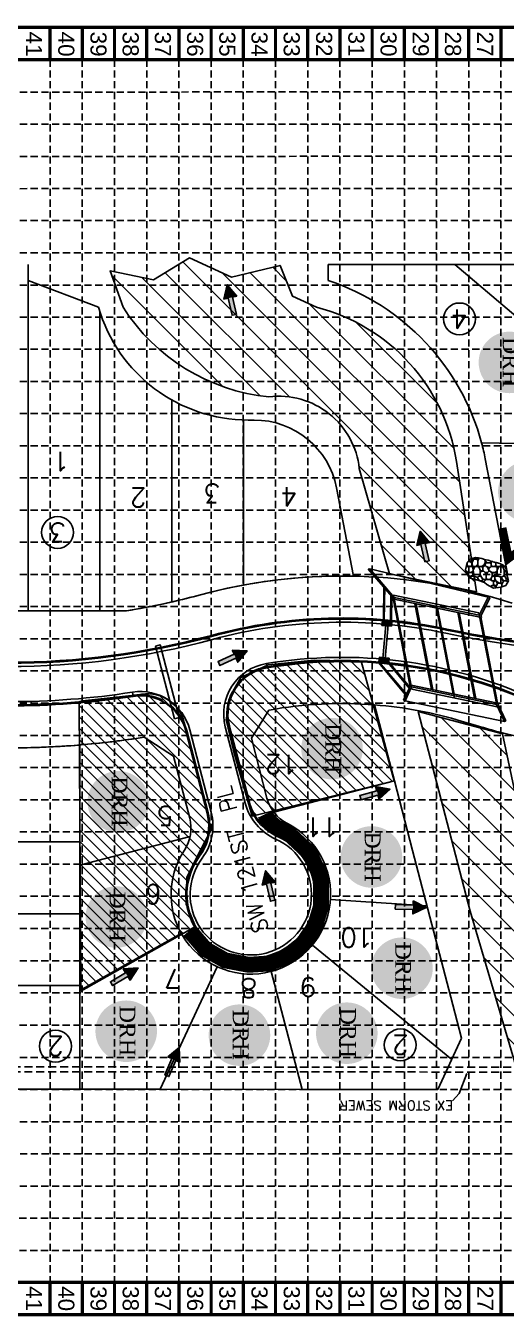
# Model space of a CAD drawing. Header units: inches. Extents: x 4007 to 5300, y 4116 to 4925.
# Drawn here: x 4457 to 4757, y 4116 to 4925 of the extents above; entities that cross this region are included whole.
import ezdxf
from ezdxf.enums import TextEntityAlignment as Align

# ---------------------------------------------------------------- set-up
doc = ezdxf.new("R2010")
doc.units = ezdxf.units.IN
doc.header["$LTSCALE"] = 40
doc.header["$MEASUREMENT"] = 0
doc.linetypes.add('HIDDEN', pattern=[0.375, 0.25, -0.125])
doc.linetypes.add('HIDDEN2', pattern=[0.1875, 0.125, -0.0625])
for name, color, linetype in [('$-BNDY', 6, 'Continuous'), ('$-LOTS', 4, 'Continuous'), ('ARROWS', 252, 'Continuous'), ('BASE', 7, 'Continuous'), ('DEGPSW-SD', 210, 'Continuous'), ('DEGPSW-W', 170, 'Continuous'), ('DGPSW-D', 2, 'Continuous'), ('DGPSW-PAVING', 2, 'Continuous'), ('DGPSW-XCONC', 45, 'Continuous'), ('EROSION BLANKETS', 84, 'Continuous'), ('F-BLK_NO', 7, 'Continuous'), ('F-LOT_NO', 7, 'Continuous'), ('F-STNAME', 6, 'Continuous'), ('GRID', 254, 'HIDDEN'), ('SILT FENCE', 200, 'Continuous'), ('SODDED LOT', 2, 'Continuous'), ('WATER', 5, 'Continuous')]:
    doc.layers.add(name, color=color, linetype=linetype)
doc.styles.add('DRHorton', font='dutcheb.ttf')
doc.styles.add('ROMANS', font='romans.shx')
doc.styles.get("Standard").update_dxf_attribs({"font": 'ARIAL.TTF'})
doc.dimstyles.get("Standard").update_dxf_attribs({"dimscale": 40, "dimtxt": 0.08, "dimasz": 0.1, "dimexe": 0.03, "dimexo": 0.035, "dimgap": 0.025, "dimtad": 1, "dimzin": 1, "dimdsep": 46, "dimtxsty": 'Standard', "dimcen": 0, "dimadec": 0, "dimazin": 0, "dimtfac": 1, "dimtdec": 4, "dimtofl": 0, "dimtmove": 2, "dimatfit": 3, "dimfxl": 0, "dimtolj": 1, "dimtzin": 1, "dimarcsym": 0})
pattern_1 = [(315, (268.692, 9257.91), (8.838835, 8.838835), [])]
pattern_2 = [(315, (268.6915, 9257.9104), (3.535534, 3.535534), [])]

# ---------------------------------------------------------------- blocks, each defined once
blk = doc.blocks.new('DRHorton')
h = blk.add_hatch(color=1)
h.paths.add_polyline_path([(78.7, 25.78, 1), (40.43, 25.78, 1)])
h.paths.add_polyline_path([(42.33, 17.91), (76.5, 17.91), (76.5, 34.87), (42.33, 34.87)], flags=24)
at = {"layer": 'BASE', "color": 176, "style": 'DRHorton'}
blk.add_text('DRH', height=9.814, dxfattribs=at).set_placement((59.39, 21.64), align=Align.CENTER)
blk = doc.blocks.new('arrow')
blk.add_lwpolyline([(-67, -25.4), (-59.3, -25.4), (-59.6, -56.1), (-51.9, -56.2), (-51.6, -25.5), (-44, -25.5), (-55.3, -2.4), (-67, -25.4)], close=True)
at = {"color": 254}
for points in [[(-44, -25.5), (-67, -25.4), (-55.3, -2.4), (-67, -25.4)], [(-59.6, -56.1), (-51.9, -56.2), (-59.3, -25.4), (-51.6, -25.5)]]:
    blk.add_solid(points, dxfattribs=at)

msp = doc.modelspace()

# ---------------------------------------------------------------- hatches: boundary and pattern name
at = {"layer": 'DEGPSW-SD'}
h = msp.add_hatch(dxfattribs=at)
h.set_pattern_fill('RIPRAP', color=1, scale=15, angle=-90, style=0, pattern_type=2)
h.set_pattern_definition([(270, (266.778, 9265.606), (15, -15), [4.5, -5.25, 0.75, -4.5]), (270, (269.778, 9259.606), (15, -15), [0.75, -3.75, 3, -7.5]), (270, (270.528, 9257.356), (15, -15), [0.75, -14.25]), (270, (271.278, 9264.106), (15, -15), [3, -12]), (270, (272.778, 9265.606), (15, -15), [1.5, -13.5]), (270, (274.278, 9255.106), (15, -15), [1.5, -0.75, 0.75, -12]), (270, (275.028, 9261.106), (15, -15), [2.25, -12.75]), (270, (276.528, 9264.856), (15, -15), [1.5, -13.5]), (270, (278.028, 9258.856), (15, -15), [0.75, -4.5, 2.25, -7.5]), (270, (278.778, 9261.856), (15, -15), [1.5, -13.5]), (270, (279.528, 9256.606), (15, -15), [1.5, -13.5]), (270, (280.278, 9259.606), (15, -15), [1.5, -13.5]), (270, (281.028, 9253.606), (15, -15), [1.5, -13.5]), (360, (266.778, 9266.356), (15, 15), [3, -0.75, 1.5, -6, 3, -0.75]), (360, (276.528, 9265.606), (15, 15), [0.75, -14.25]), (360, (272.028, 9263.356), (15, 15), [1.5, -3, 0.75, -9.75]), (360, (274.278, 9262.606), (15, 15), [1.5, -3, 2.25, -8.25]), (360, (270.528, 9260.356), (15, 15), [0.75, -7.5, 1.5, -0.75, 1.5, -3]), (360, (269.028, 9259.606), (15, 15), [0.75, -14.25]), (360, (273.528, 9258.106), (15, 15), [0.75, -0.75, 2.25, -11.25]), (360, (271.278, 9257.356), (15, 15), [1.5, -6, 0.75, -0.75, 0.75, -5.25]), (360, (267.528, 9255.856), (15, 15), [2.25, -12.75]), (360, (278.778, 9254.356), (15, 15), [0.75, -0.75, 0.75, -12.75]), (360, (275.028, 9253.606), (15, 15), [2.25, -12.75]), (360, (273.903, 9251.731), (15, 15), [0.75, -14.25]), (315, (266.778, 9261.106), (15, -4e-15), [1.06065, -20.152553]), (315, (281.028, 9262.606), (15, -4e-15), [1.06065, -3.18195, 3.18195, -13.788653]), (315, (278.778, 9261.106), (15, -4e-15), [2.1213, -5.303301, 1.06065, -12.727952]), (315, (278.028, 9258.106), (15, -4e-15), [2.1213, -7.424625, 1.06065, -10.606628]), (315, (271.278, 9264.106), (15, -4e-15), [1.06065, -20.152553]), (315, (271.278, 9260.356), (15, -4e-15), [3.18198, -18.031223]), (315, (272.778, 9257.356), (15, -4e-15), [1.06065, -6.36396, 1.06065, -12.727943]), (315, (274.278, 9255.106), (15, -4e-15), [2.1213, -19.091903]), (315, (274.278, 9252.106), (15, -4e-15), [2.1213, -19.091903]), (315, (269.778, 9252.106), (15, -4e-15), [1.06065, -20.152553]), (315, (277.278, 9253.606), (15, -4e-15), [1.06065, -20.152553]), (315, (279.528, 9255.106), (15, -4e-15), [1.06065, -20.152553]), (315, (281.028, 9252.106), (15, -4e-15), [1.06065, -20.152553]), (315, (281.028, 9266.356), (15, -4e-15), [1.06065, -20.152553]), (315, (275.028, 9258.856), (15, -4e-15), [1.06065, -20.152553]), (315, (281.028, 9257.356), (15, -4e-15), [1.06065, -7.424625, 1.06065, -11.667278]), (315, (272.778, 9264.106), (15, -4e-15), [2.1213, -19.091903]), (315, (276.528, 9264.106), (15, -4e-15), [3.18195, -18.031253]), (45, (272.778, 9265.606), (4e-15, 15), [1.59105, -19.622153]), (45, (272.028, 9257.356), (4e-15, 15), [1.06065, -20.152553]), (45, (274.278, 9252.856), (4e-15, 15), [1.06065, -20.152553]), (45, (277.278, 9258.106), (4e-15, 15), [1.06065, -20.152553]), (45, (279.528, 9257.356), (4e-15, 15), [1.06065, -20.152553]), (45, (280.278, 9259.606), (4e-15, 15), [1.06065, -20.152553]), (45, (279.528, 9256.606), (4e-15, 15), [1.06065, -20.152553]), (45, (270.528, 9265.606), (4e-15, 15), [1.06065, -20.152553]), (45, (275.778, 9262.606), (4e-15, 15), [1.06065, -20.152553]), (45, (271.278, 9262.606), (4e-15, 15), [2.1213, -19.091903]), (45, (269.778, 9259.606), (4e-15, 15), [2.1213, -19.091903]), (45, (278.028, 9253.606), (4e-15, 15), [2.1213, -19.091903]), (45, (274.278, 9258.106), (4e-15, 15), [1.06065, -20.152553]), (45, (269.778, 9255.856), (4e-15, 15), [2.1213, -12.72792, 1.06065, -5.303333]), (45, (276.528, 9264.856), (4e-15, 15), [2.1213, -4.24264, 2.1213, -12.727963]), (45, (268.278, 9266.356), (4e-15, 15), [2.121, -5.304, 2.121, -5.304, 1.0605, -5.302703]), (296.56505, (271.2784, 9261.106), (8e-10, -15), [3.354, -1.677, 1.677, -26.83302]), (296.56505, (280.2784, 9258.856), (8e-10, -15), [3.354, -30.18702]), (296.56505, (269.7784, 9258.856), (8e-10, -15), [1.677, -31.86402]), (296.56505, (270.5284, 9265.606), (8e-10, -15), [1.677, -31.86402]), (296.56505, (274.2784, 9262.606), (8e-10, -15), [1.677, -31.86402]), (296.56505, (275.7784, 9265.606), (8e-10, -15), [1.677, -31.86402]), (333.43495, (277.2784, 9263.356), (15, -8e-10), [1.677, -31.86402]), (333.43495, (277.2784, 9258.106), (15, -8e-10), [1.677, -31.86402]), (333.43495, (266.7784, 9256.606), (15, -8e-10), [1.677, -31.86402]), (333.43495, (275.0284, 9266.356), (15, -8e-10), [1.677, -31.86402]), (333.43495, (267.5284, 9260.356), (15, -8e-10), [1.677, -11.739, 1.677, -18.44802]), (26.56505, (280.2784, 9262.606), (15, 8e-10), [1.677, -31.86402]), (26.56505, (277.2784, 9253.606), (15, 8e-10), [1.677, -31.86402]), (26.56505, (280.2784, 9260.356), (15, 8e-10), [1.677, -31.86402]), (26.56505, (272.0284, 9266.356), (15, 8e-10), [1.677, -31.86402]), (63.43495, (269.7784, 9255.106), (8e-10, 15), [1.677, -31.86402]), (63.43495, (273.5284, 9252.106), (8e-10, 15), [1.677, -31.86402]), (63.43495, (275.0284, 9261.106), (8e-10, 15), [1.677, -31.86402]), (63.43495, (278.0284, 9258.856), (8e-10, 15), [1.677, -31.86402]), (63.43495, (281.0284, 9253.606), (8e-10, 15), [1.677, -31.86402]), (63.43495, (266.7784, 9264.106), (8e-10, 15), [2.5155, -31.02552])])
h.paths.add_polyline_path([(4757.36, 4574.51), (4758.9, 4577.34), (4757.79, 4581.84), (4757.52, 4584.63), (4756.96, 4586.16), (4755.5, 4587.13), (4753.47, 4588.27), (4751.13, 4588.83), (4748.45, 4589.56), (4746.11, 4590.21), (4743.92, 4590.69), (4742.14, 4591.26), (4740.2, 4591.67), (4738.41, 4591.99), (4735.34, 4591.34), (4733.07, 4588.75), (4731.94, 4584.22), (4734.37, 4579.12), (4739.63, 4577.83), (4743.92, 4576.21), (4745.38, 4575), (4749.59, 4572.73), (4754.04, 4573.3)])
at = {"layer": 'DGPSW-D'}
for points in [[(4679.82, 4551.36), (4679.64, 4549.38), (4685.6, 4548.86), (4685.89, 4551.83), (4679.91, 4552.36)], [(4677.81, 4526.53), (4683.77, 4525.86), (4683.88, 4526.86), (4684.1, 4528.84), (4678.14, 4529.51)]]:
    msp.add_hatch(color=5, dxfattribs=at).paths.add_polyline_path(points)
at = {"layer": 'SODDED LOT'}
h = msp.add_hatch(dxfattribs=at)
h.set_pattern_fill('ANSI31', color=256, scale=40, angle=-90, style=0)
h.set_pattern_definition(pattern_2)
h.paths.add_polyline_path([(4598.38, 4429.79), (4687.39, 4452.03), (4666.6, 4527.06), (4637.26, 4527.54), (4608.4, 4524.61), (4591.29, 4516.79), (4584.68, 4505.06), (4581.99, 4490.15), (4586.88, 4470.11)])
h = msp.add_hatch(dxfattribs=at)
h.set_pattern_fill('ANSI31', color=256, scale=40, angle=-90, style=0)
h.set_pattern_definition(pattern_2)
edge = h.paths.add_edge_path()
edge.add_line((4489.94, 4501.55), (4491.02, 4320.11))
edge.add_line((4491.02, 4320.11), (4562.89, 4360.61))
edge.add_line((4562.89, 4360.61), (4556.94, 4374.65))
edge.add_line((4556.94, 4374.65), (4557.48, 4391.39))
edge.add_line((4557.48, 4391.39), (4565.05, 4406.51))
edge.add_line((4565.05, 4406.51), (4572.07, 4420.01))
edge.add_line((4572.07, 4420.01), (4569.37, 4436.75))
edge.add_line((4569.37, 4436.75), (4555.86, 4488.59))
edge.add_arc((4532.56, 4482.52), 24.08, 14.60537, 104.12492)
edge.add_line((4526.68, 4505.87), (4492.1, 4502.09))
edge.add_line((4492.1, 4502.09), (4489.94, 4501.55))
at = {"layer": 'WATER'}
h = msp.add_hatch(dxfattribs=at)
h.set_pattern_fill('ANSI31', color=256, scale=100, angle=-90, style=0)
h.set_pattern_definition(pattern_1)
edge = h.paths.add_edge_path()
edge.add_line((4738.98, 4570.41), (4726.35, 4652.14))
edge.add_arc((4609.09, 4634.01), 118.65, 8.78943, 75.6209)
edge.add_line((4638.56, 4748.95), (4623.54, 4755.81))
edge.add_line((4623.54, 4755.81), (4615.82, 4775.12))
edge.add_line((4615.82, 4775.12), (4585.33, 4767.65))
edge.add_line((4585.33, 4767.65), (4559.08, 4779.85))
edge.add_line((4559.08, 4779.85), (4536.6, 4766.1))
edge.add_line((4536.6, 4766.1), (4509.31, 4771.69))
edge.add_line((4509.31, 4771.69), (4517.46, 4748.95))
edge.add_arc((4620.77, 4814.5), 122.35, 212.39656, 264.41034)
edge.add_arc((4615.1, 4642.47), 50.65, 5.90232, 97.08751, ccw=False)
edge.add_line((4665.48, 4647.68), (4684.47, 4581.81))
edge.add_line((4684.47, 4581.81), (4738.98, 4570.41))
h = msp.add_hatch(dxfattribs=at)
h.set_pattern_fill('ANSI31', color=256, scale=100, angle=-90, style=0)
h.set_pattern_definition(pattern_1)
h.paths.add_polyline_path([(4803.67, 4277.62), (4774.29, 4391.91), (4755.17, 4481.32), (4702.38, 4495.47), (4735.03, 4370.29), (4763.33, 4273.77), (4767.68, 4273.23), (4767.14, 4266.7), (4765.51, 4263.98), (4768.72, 4261.46), (4776.83, 4265.73), (4787.81, 4262.21), (4796.23, 4266.11), (4807.28, 4263.52)])

# ---------------------------------------------------------------- linework, layer by layer
at = {"layer": '$-BNDY', "color": 7}
for p, q in [((4457.96, 4558.57), (4457.96, 4775.68)), ((4753.17, 4565.81), (4761.29, 4563.36)), ((4457.96, 4558.57), (4519.7, 4558.56)), ((4730.01, 4489.24), (4738.13, 4486.78))]:
    msp.add_line(p, q, dxfattribs=at)
at = {"layer": '$-BNDY', "color": 253}
msp.add_line((4177.96, 4558.8), (4457.96, 4558.57), dxfattribs=at)
at = {"layer": '$-BNDY', "color": 5}
msp.add_arc((4654.75, 4240.37), 340, 73.17401, 105.14872, dxfattribs=at)
at = {"layer": '$-BNDY', "color": 7}
for centre, radius, start, end in [((4445.69, 5012.57), 460, 279.25919, 282.84552), ((4445.69, 5012.57), 460, 282.84552, 285.14872), ((4654.75, 4240.37), 260, 73.17401, 85.51193), ((4865.5, 4907.95), 440, 253.17401, 258.69825), ((4445.69, 5012.57), 540, 269.995, 275.0024), ((4445.69, 5012.57), 540, 275.0024, 279.04656)]:
    msp.add_arc(centre, radius, start, end, dxfattribs=at)
at = {"layer": '$-LOTS', "color": 7}
for p, q in [((4646.05, 4765.68), (4646.05, 4775.68)), ((4725.32, 4775.68), (4646.05, 4775.68)), ((4821.26, 4694.19), (4725.32, 4775.68)), ((4817.96, 4775.68), (4725.32, 4775.68)), ((4457.96, 4765.68), (4502.15, 4748.86)), ((4502.96, 4558.57), (4502.96, 4746.18)), ((4547.96, 4564.08), (4547.96, 4690.77)), ((4592.96, 4574.71), (4592.96, 4678.22)), ((4595.89, 4678.18), (4599.61, 4678.18)), ((4809.37, 4662.65), (4742.11, 4663.78)), ((4744.42, 4653.74), (4758.38, 4581.69)), ((4661.89, 4580.3), (4651.15, 4635.67)), ((4457.96, 4558.57), (4502.96, 4558.57)), ((4502.96, 4558.57), (4519.7, 4558.56)), ((4675.09, 4499.57), (4687.5, 4451.89)), ((4597.87, 4478.68), (4608.77, 4496.27)), ((4490.33, 4413.6), (4490.33, 4474.42)), ((4549.15, 4467.34), (4530.6, 4479.29)), ((4607.64, 4441.14), (4597.87, 4478.68)), ((4559.25, 4428.54), (4549.15, 4467.34)), ((4687.5, 4451.89), (4611.98, 4432.24)), ((4687.5, 4451.89), (4698.84, 4408.34)), ((4405.33, 4413.6), (4490.33, 4413.6)), ((4490.32, 4368.6), (4490.33, 4413.6)), ((4490.33, 4398.99), (4559.5, 4416.99)), ((4698.84, 4408.34), (4724.02, 4311.56)), ((4707.88, 4373.58), (4647.42, 4377.5)), ((4405.32, 4368.6), (4490.32, 4368.6)), ((4490.32, 4323.6), (4490.32, 4368.6)), ((4490.32, 4320.53), (4553.93, 4356.26)), ((4723.35, 4277.13), (4636.12, 4348.96)), ((4540.72, 4258.5), (4576.45, 4335.4)), ((4629.78, 4258.42), (4610.27, 4332.39)), ((4405.32, 4323.6), (4490.32, 4323.6)), ((4490.31, 4258.54), (4490.32, 4323.6)), ((4724.02, 4311.56), (4729.5, 4290.54)), ((4729.5, 4290.54), (4714.75, 4258.36)), ((4490.31, 4258.54), (4405.31, 4258.61)), ((4540.72, 4258.5), (4490.31, 4258.54)), ((4629.78, 4258.42), (4540.72, 4258.5)), ((4714.75, 4258.36), (4629.78, 4258.42))]:
    msp.add_line(p, q, dxfattribs=at)
for centre, radius, start, end in [((4599.61, 4625.68), 147.5, 14.96909, 71.65026), ((4595.89, 4775.68), 97.5, 195.96635, 270), ((4599.61, 4625.68), 52.5, 10.96828, 90), ((4599.61, 4625.68), 147.5, 10.96828, 14.96909), ((4654.75, 4240.37), 340, 88.79711, 100.47114), ((4654.75, 4240.37), 340, 100.47114, 105.14872), ((4445.69, 5012.57), 460, 279.25919, 285.14872), ((4654.75, 4240.37), 260, 85.51193, 100.18582), ((4445.69, 5012.57), 540, 269.995, 274.74225), ((4445.69, 5012.57), 540, 274.74225, 279.04656), ((4631.83, 4447.43), 25, 194.58785, 242.77754), ((4535.06, 4422.25), 25, 326.39817, 14.58785), ((4597.52, 4380.74), 50, 146.39817, 62.77754)]:
    msp.add_arc(centre, radius, start, end, dxfattribs=at)
at = {"layer": 'BASE', "const_width": 2.02}
for points in [[(4007.67, 4117.26), (5299.02, 4117.26), (5299.02, 4924.35), (4007.67, 4924.35)], [(4027.84, 4137.43), (5278.85, 4137.43), (5278.85, 4904.18), (4027.84, 4904.18)]]:
    msp.add_lwpolyline(points, close=True, dxfattribs=at)
for points in [[(4471.75, 4904.18), (4471.75, 4924.35)], [(4491.93, 4904.18), (4491.93, 4924.35)], [(4512.1, 4904.18), (4512.1, 4924.35)], [(4532.28, 4904.18), (4532.28, 4924.35)], [(4552.46, 4904.18), (4552.46, 4924.35)], [(4572.64, 4904.18), (4572.64, 4924.35)], [(4592.81, 4904.18), (4592.81, 4924.35)], [(4612.99, 4904.18), (4612.99, 4924.35)], [(4633.17, 4904.18), (4633.17, 4924.35)], [(4653.35, 4904.18), (4653.35, 4924.35)], [(4673.52, 4904.18), (4673.52, 4924.35)], [(4693.7, 4904.18), (4693.7, 4924.35)], [(4713.88, 4904.18), (4713.88, 4924.35)], [(4734.06, 4904.18), (4734.06, 4924.35)], [(4754.23, 4904.18), (4754.23, 4924.35)], [(4471.75, 4117.26), (4471.75, 4137.43)], [(4491.93, 4117.26), (4491.93, 4137.43)], [(4512.1, 4117.26), (4512.1, 4137.43)], [(4532.28, 4117.26), (4532.28, 4137.43)], [(4552.46, 4117.26), (4552.46, 4137.43)], [(4572.64, 4117.26), (4572.64, 4137.43)], [(4592.81, 4117.26), (4592.81, 4137.43)], [(4612.99, 4117.26), (4612.99, 4137.43)], [(4633.17, 4117.26), (4633.17, 4137.43)], [(4653.35, 4117.26), (4653.35, 4137.43)], [(4673.52, 4117.26), (4673.52, 4137.43)], [(4693.7, 4117.26), (4693.7, 4137.43)], [(4713.88, 4117.26), (4713.88, 4137.43)], [(4734.06, 4117.26), (4734.06, 4137.43)], [(4754.23, 4117.26), (4754.23, 4137.43)]]:
    msp.add_lwpolyline(points, dxfattribs=at)
at = {"layer": 'DEGPSW-SD', "color": 1}
msp.add_lwpolyline([(4757.36, 4574.51), (4758.9, 4577.34), (4757.79, 4581.84), (4757.52, 4584.63), (4756.96, 4586.16), (4755.5, 4587.13), (4753.47, 4588.27), (4751.13, 4588.83), (4748.45, 4589.56), (4746.11, 4590.21), (4743.92, 4590.69), (4742.14, 4591.26), (4740.2, 4591.67), (4738.41, 4591.99), (4735.34, 4591.34), (4733.07, 4588.75), (4731.94, 4584.22), (4734.37, 4579.12), (4739.63, 4577.83), (4743.92, 4576.21), (4745.38, 4575), (4749.59, 4572.73), (4754.04, 4573.3)], close=True, dxfattribs=at)
at = {"layer": 'DEGPSW-W', "color": 160}
msp.add_lwpolyline([(4549.74, 4490.89), (4537.9, 4536.37), (4540.81, 4537.13), (4552.64, 4491.64)], close=True, dxfattribs=at)
at = {"layer": 'DGPSW-D', "color": 7}
for p, q in [((4672.03, 4584.92), (4671.1, 4584.57)), ((4686.3, 4566.04), (4686.04, 4567.33)), ((4746.35, 4567.57), (4747.17, 4566.74)), ((4742.01, 4554.44), (4741.79, 4555.58)), ((4696.74, 4512.21), (4697.92, 4511.97)), ((4696.74, 4512.21), (4697.04, 4510.64)), ((4694.16, 4502.15), (4693.25, 4502.57)), ((4751.26, 4500.86), (4752.44, 4500.61)), ((4752.44, 4500.61), (4752.7, 4499.28)), ((4756.44, 4489.17), (4757.34, 4489.61))]:
    msp.add_line(p, q, dxfattribs=at)
at = {"layer": 'DGPSW-D', "color": 5}
for p, q in [((4686.04, 4567.33), (4671.1, 4584.57)), ((4672.03, 4584.92), (4746.17, 4567.2)), ((4687.41, 4566.83), (4672.03, 4584.92)), ((4680.58, 4552.34), (4680.9, 4574.5)), ((4681.08, 4552.27), (4681.39, 4573.92)), ((4685.08, 4551.68), (4685.32, 4569.29)), ((4685.58, 4551.6), (4685.81, 4568.71)), ((4686.3, 4566.04), (4742.01, 4554.44)), ((4740.49, 4555.78), (4687.41, 4566.83)), ((4740.49, 4555.78), (4746.35, 4567.57)), ((4741.79, 4555.58), (4747.17, 4566.74)), ((4682.33, 4552.15), (4679.98, 4526.26)), ((4683.83, 4552.02), (4681.47, 4526.12)), ((4677.47, 4526.11), (4694.72, 4505.69)), ((4677.85, 4526.44), (4694.95, 4506.19)), ((4683.63, 4525.91), (4696.81, 4510.14)), ((4684.01, 4526.24), (4697.04, 4510.64)), ((4697.04, 4510.64), (4693.25, 4502.57)), ((4698.26, 4510.88), (4694.16, 4502.15)), ((4697.92, 4511.97), (4751.26, 4500.86)), ((4698.26, 4510.88), (4751.33, 4499.82)), ((4694.16, 4502.15), (4756.44, 4489.17)), ((4737.72, 4503.68), (4737.72, 4503.68)), ((4751.33, 4499.82), (4756.44, 4489.17)), ((4752.7, 4499.28), (4757.34, 4489.61))]:
    msp.add_line(p, q, dxfattribs=at)
at = {"layer": 'DGPSW-D', "color": 5, "linetype": 'Continuous'}
msp.add_line((4686.2, 4568.5), (4697.12, 4512.13), dxfattribs=at)
at = {"layer": 'DGPSW-D', "color": 5, "linetype": 'HIDDEN2'}
for p, q in [((4395.64, 4272.61), (4764.34, 4272.32)), ((4395.63, 4269.61), (4764.34, 4269.32))]:
    msp.add_line(p, q, dxfattribs=at)
at = {"layer": 'DGPSW-D', "color": 5, "linetype": 'Continuous'}
for points in [[(4687, 4568.34), (4740.33, 4557.22), (4751.75, 4498.32), (4698.41, 4509.43), (4687, 4568.34)], [(4700.28, 4562.84), (4710.66, 4509.31)], [(4701.02, 4562.98), (4711.45, 4509.15)], [(4713.76, 4560.33), (4724.19, 4506.5)], [(4714.55, 4560.16), (4724.99, 4506.33)], [(4727.29, 4557.51), (4737.72, 4503.68)], [(4728.09, 4557.34), (4738.52, 4503.51)], [(4741.62, 4554.52), (4752.05, 4500.69)]]:
    msp.add_lwpolyline(points, dxfattribs=at)
at = {"layer": 'DGPSW-D', "color": 5}
msp.add_lwpolyline([(4713.66, 4562.78), (4725.08, 4503.88)], dxfattribs=at)
at = {"layer": 'DGPSW-D', "color": 7, "flags": 128}
msp.add_lwpolyline([(4685.6, 4548.86), (4685.89, 4551.83), (4679.91, 4552.36), (4679.64, 4549.38)], close=True, dxfattribs=at)
at = {"layer": 'DGPSW-D', "color": 5}
msp.add_lwpolyline([(4677.81, 4526.53), (4683.77, 4525.86), (4683.88, 4526.86), (4683.88, 4526.86), (4684.1, 4528.84), (4678.14, 4529.51)], close=True, dxfattribs=at)
at = {"layer": 'DGPSW-PAVING', "color": 7}
for p, q in [((4607.69, 4522.81), (4607.25, 4525.44)), ((4523.86, 4504.89), (4523.46, 4507.52)), ((4585.53, 4506.99), (4586.13, 4506.7)), ((4585.84, 4507.61), (4586.43, 4507.3)), ((4589.1, 4512.64), (4589.62, 4512.22)), ((4590.05, 4512.74), (4589.54, 4513.17)), ((4541.61, 4502.79), (4541.32, 4502.2)), ((4541.9, 4501.88), (4542.22, 4502.48)), ((4546.81, 4498.67), (4547.23, 4499.19)), ((4547.76, 4498.75), (4547.33, 4498.24)), ((4556.71, 4483.28), (4570.14, 4431.69)), ((4557.36, 4483.45), (4570.79, 4431.86)), ((4559.29, 4483.96), (4572.72, 4432.36)), ((4581.54, 4485.82), (4594.01, 4437.9)), ((4583.48, 4486.32), (4595.95, 4438.41)), ((4584.02, 4486.87), (4596.59, 4438.58))]:
    msp.add_line(p, q, dxfattribs=at)
for centre, radius, start, end in [((4612.51, 4493.88), 32, 99.4593, 194.58785), ((4612.51, 4493.88), 30, 99.4593, 141.28407), ((4612.51, 4493.88), 29.33, 99.4593, 194.58785), ((4528.33, 4475.9), 32, 14.58785, 98.75371), ((4612.51, 4493.88), 30, 152.76308, 194.58785), ((4528.33, 4475.9), 30, 62.41029, 98.75371), ((4528.33, 4475.9), 29.33, 14.58785, 98.75371), ((4528.33, 4475.9), 30, 14.58785, 50.93128), ((4626.92, 4446.47), 34, 194.58785, 245.90567), ((4626.92, 4446.47), 32, 194.58785, 245.90567), ((4626.92, 4446.47), 31.33, 194.58785, 245.90567), ((4539.82, 4423.8), 31.33, 323.27004, 14.58785), ((4539.82, 4423.8), 32, 323.27004, 14.58785), ((4539.82, 4423.8), 34, 323.27004, 14.58785), ((4597.52, 4380.74), 40.67, 143.27004, 65.90567), ((4597.52, 4380.74), 40, 143.27004, 65.90567), ((4597.52, 4380.74), 38, 143.27004, 65.90567)]:
    msp.add_arc(centre, radius, start, end, dxfattribs=at)
at = {"layer": 'DGPSW-XCONC', "color": 7}
for centre, radius, start, end in [((4654.75, 4240.37), 313.67, 77.94968, 105.14872), ((4654.75, 4240.37), 313, 77.94968, 105.14872), ((4654.75, 4240.37), 311, 77.94968, 105.14872), ((4445.69, 5012.57), 486.33, 269.995, 285.14872), ((4445.69, 5012.57), 487, 269.995, 285.14872), ((4445.69, 5012.57), 489, 269.995, 285.14872), ((4848.25, 5146.8), 615.85, 257.94968, 269.995), ((4848.25, 5146.8), 613.85, 257.94968, 269.995), ((4848.25, 5146.8), 613.18, 257.94968, 269.995), ((4654.75, 4240.37), 289, 65.83597, 99.4593), ((4654.75, 4240.37), 287, 65.83597, 99.4593), ((4654.75, 4240.37), 286.33, 65.83597, 99.4593), ((4445.69, 5012.57), 511, 269.995, 278.75371), ((4445.69, 5012.57), 513, 269.995, 278.75371), ((4445.69, 5012.57), 513.67, 269.995, 278.75371)]:
    msp.add_arc(centre, radius, start, end, dxfattribs=at)
at = {"layer": 'EROSION BLANKETS', "const_width": 10}
msp.add_lwpolyline([(4559.03, 4358), (4569.03, 4346.39), (4581.43, 4339.38), (4596.23, 4336.58), (4608.44, 4337.38), (4619.92, 4341.79), (4630.32, 4349.99), (4637.32, 4359.6), (4641.52, 4373.41), (4641.52, 4391.42), (4634.12, 4406.83), (4621.52, 4418.64), (4613.12, 4423.05), (4608.32, 4427.25), (4606.52, 4431.05)], dxfattribs=at)
at = {"layer": 'F-BLK_NO', "color": 7}
for centre in [(4728.26, 4741.55), (4476.48, 4607.72), (4475.16, 4285.57), (4691.14, 4286.35)]:
    msp.add_circle(centre, 10, dxfattribs=at)
at = {"layer": 'GRID', "color": 253, "linetype": 'HIDDEN', "ltscale": 0.45}
for p, q in [((4471.75, 4904.18), (4471.75, 4137.43)), ((4491.93, 4904.18), (4491.93, 4137.43)), ((4512.1, 4904.18), (4512.1, 4137.43)), ((4532.28, 4904.18), (4532.28, 4137.43)), ((4552.46, 4904.18), (4552.46, 4137.43)), ((4572.64, 4904.18), (4572.64, 4137.43)), ((4592.81, 4904.18), (4592.81, 4137.43)), ((4612.99, 4904.18), (4612.99, 4137.43)), ((4633.17, 4904.18), (4633.17, 4137.43)), ((4653.35, 4904.18), (4653.35, 4137.43)), ((4673.52, 4904.18), (4673.52, 4137.43)), ((4693.7, 4904.18), (4693.7, 4137.43)), ((4713.88, 4904.18), (4713.88, 4137.43)), ((4734.06, 4904.18), (4734.06, 4137.43)), ((4754.23, 4904.18), (4754.23, 4137.43)), ((4108.56, 4883.82), (5278.09, 4883.92)), ((4108.55, 4863.55), (5278.08, 4863.8)), ((4108.55, 4843.44), (5278.03, 4843.62)), ((4108.55, 4823.15), (5278, 4823.47)), ((4108.54, 4803.16), (5278.15, 4803.24)), ((4108.54, 4783.1), (5278.11, 4783.04)), ((4108.54, 4762.77), (5278.04, 4762.88)), ((4108.54, 4742.52), (5278.06, 4742.73)), ((4108.53, 4722.51), (5278.04, 4722.5)), ((4108.53, 4702.27), (5278.04, 4702.3)), ((4108.53, 4682.22), (5278.04, 4682.18)), ((4108.52, 4662.04), (5278.01, 4661.92)), ((4108.52, 4641.87), (5278.85, 4641.87)), ((4108.52, 4621.69), (5278.85, 4621.69)), ((4108.51, 4601.52), (5278.85, 4601.52)), ((4108.51, 4581.34), (5278.85, 4581.34)), ((4108.51, 4561.16), (5278.85, 4561.16)), ((4108.5, 4540.98), (5278.85, 4540.98)), ((4108.5, 4520.81), (5278.85, 4520.81)), ((4108.5, 4500.63), (5278.85, 4500.63)), ((4108.49, 4480.45), (5278.85, 4480.45)), ((4108.49, 4460.27), (5278.85, 4460.27)), ((4108.49, 4440.1), (5278.85, 4440.1)), ((4108.48, 4419.92), (5278.85, 4419.92)), ((4108.48, 4399.74), (5278.85, 4399.74)), ((4108.48, 4379.56), (5278.85, 4379.56)), ((4108.48, 4359.39), (5278.85, 4359.39)), ((4108.52, 4339.11), (5278.85, 4339.21)), ((4108.62, 4318.96), (5278.85, 4319.03)), ((4108.38, 4298.79), (5278.85, 4298.85)), ((4108.56, 4278.43), (5279.3, 4278.59)), ((4108.35, 4258.36), (5279.3, 4258.41)), ((4108.6, 4238.17), (5279.3, 4238.23)), ((4108.67, 4217.95), (5279.3, 4218.05)), ((4108.49, 4197.82), (5279.3, 4197.88)), ((4108.23, 4177.59), (5279.3, 4177.7)), ((4108.28, 4157.4), (5279.3, 4157.52))]:
    msp.add_line(p, q, dxfattribs=at)
at = {"layer": 'SILT FENCE', "const_width": 5}
msp.add_lwpolyline([(4768.14, 4598.26), (4759.18, 4591.42), (4755.14, 4610.5)], dxfattribs=at)
at = {"layer": 'SODDED LOT'}
msp.add_lwpolyline([(4598.38, 4429.79), (4687.39, 4452.03), (4666.6, 4527.06), (4637.26, 4527.54), (4608.4, 4524.61), (4591.29, 4516.79), (4584.68, 4505.06), (4581.99, 4490.15), (4586.88, 4470.11)], close=True, dxfattribs=at)
msp.add_lwpolyline([(4489.94, 4501.55), (4491.02, 4320.11), (4562.89, 4360.61), (4556.94, 4374.65), (4557.48, 4391.39), (4565.05, 4406.51), (4572.07, 4420.01), (4569.37, 4436.75), (4555.86, 4488.59, 0.41176), (4526.68, 4505.87), (4492.1, 4502.09)], format="xyb", close=True, dxfattribs=at)
at = {"layer": 'WATER'}
msp.add_lwpolyline([(4738.98, 4570.41), (4726.35, 4652.14, 0.300164), (4638.56, 4748.95), (4623.54, 4755.81), (4615.82, 4775.12), (4585.33, 4767.65), (4559.08, 4779.85), (4536.6, 4766.1), (4509.31, 4771.69), (4517.46, 4748.95, 0.230932), (4608.85, 4692.73, -0.420285), (4665.48, 4647.68), (4684.47, 4581.81)], format="xyb", close=True, dxfattribs=at)
msp.add_lwpolyline([(4803.67, 4277.62), (4774.29, 4391.91), (4755.17, 4481.32), (4702.38, 4495.47), (4735.03, 4370.29), (4763.33, 4273.77), (4767.68, 4273.23), (4767.14, 4266.7), (4765.51, 4263.98), (4768.72, 4261.46), (4776.83, 4265.73), (4787.81, 4262.21), (4796.23, 4266.11), (4807.28, 4263.52)], close=True, dxfattribs=at)

# ---------------------------------------------------------------- block references
at = {"layer": 'ARROWS', "zscale": 0.36}
for p, xscale, yscale, rotation in [((4601.91, 4768.49), 0.3600000000001475, 0.3600000000001842, 13.57867362469466), ((4722.72, 4613.99), 0.3600000000001475, 0.3600000000001842, 13.57867362469466), ((4604.38, 4515.83), 0.359999999998851, 0.3599999999993366, 295.1032241936049), ((4691.18, 4427.74), 0.3599999999985598, 0.3599999999996414, 286.1865228228108), ((4625.93, 4401.07), 0.3600000000001475, 0.3600000000001842, 13.57867362469466), ((4707.92, 4352.51), 0.3599999999984787, 0.3599999999995843, 269.0673608315425), ((4537.91, 4318.03), 0.3599999999985632, 0.360000000000043, 301.0889526162579), ((4571.25, 4277.91), 0.3599999999984662, 0.359999999999548, 337.2518257907847)]:
    msp.add_blockref('arrow', p, dxfattribs=dict(at, xscale=xscale, yscale=yscale, rotation=rotation))
at = {"layer": 'WATER', "xscale": 1.007999999999811, "yscale": 1.007999999999811, "zscale": 1.008, "rotation": 270}
for p in [(4733.56, 4774.33), (4745.7, 4693.35), (4622.41, 4532.17), (4488.52, 4498.83), (4647.1, 4464.25), (4487.29, 4426.59), (4666.22, 4394.49), (4493.46, 4354.97), (4631.67, 4353.74), (4564.41, 4352.5)]:
    msp.add_blockref('DRHorton', p, dxfattribs=at)

# ---------------------------------------------------------------- texts
at = {"layer": 'BASE'}
for s, p in [('41', (4461.72, 4913.88)), ('40', (4481.9, 4913.88)), ('39', (4502.08, 4913.88)), ('38', (4522.25, 4913.88)), ('37', (4542.43, 4913.88)), ('36', (4562.61, 4913.88)), ('35', (4582.79, 4913.88)), ('34', (4602.96, 4913.88)), ('33', (4623.14, 4913.88)), ('32', (4643.45, 4913.94)), ('31', (4663.63, 4913.94)), ('30', (4683.81, 4913.94)), ('29', (4703.99, 4913.94)), ('28', (4724.16, 4913.94)), ('27', (4744.34, 4913.94)), ('41', (4461.74, 4127.28)), ('40', (4481.92, 4127.28)), ('32', (4643.47, 4127.34)), ('31', (4663.65, 4127.34)), ('30', (4683.83, 4127.34)), ('39', (4502.1, 4127.28)), ('38', (4522.27, 4127.28)), ('37', (4542.45, 4127.28)), ('36', (4562.63, 4127.28)), ('35', (4582.81, 4127.28)), ('34', (4602.98, 4127.28)), ('33', (4623.16, 4127.28)), ('29', (4704.01, 4127.34)), ('28', (4724.18, 4127.34)), ('27', (4744.36, 4127.34))]:
    msp.add_text(s, height=10.089, rotation=270, dxfattribs=at).set_placement(p, align=Align.MIDDLE_CENTER)
at = {"layer": 'DGPSW-D', "color": 7, "style": 'ROMANS'}
msp.add_text('EX STORM SEWER', height=6, rotation=180, dxfattribs=at).set_placement((4724.32, 4251.36))
at = {"layer": 'F-BLK_NO', "color": 7, "style": 'ROMANS'}
for s, p in [('4', (4728.26, 4741.55)), ('3', (4476.48, 4607.72)), ('2', (4475.16, 4285.57)), ('2', (4691.14, 4286.35))]:
    msp.add_text(s, height=12, rotation=180, dxfattribs=at).set_placement(p, align=Align.MIDDLE)
at = {"layer": 'F-LOT_NO', "color": 7, "style": 'ROMANS'}
for s, p in [('1', (4478.81, 4652.31)), ('3', (4573.26, 4632.15)), ('2', (4526.95, 4629.51)), ('4', (4621.55, 4630.17)), ('12', (4616.69, 4462.33)), ('5', (4543.98, 4430.12)), ('11', (4642.24, 4423.02)), ('6', (4536.51, 4380.89)), ('10', (4663.94, 4353.72)), ('7', (4548.58, 4327.93)), ('8', (4596.17, 4322)), ('9', (4633.27, 4322.55))]:
    msp.add_text(s, height=12, rotation=180, dxfattribs=at).set_placement(p, align=Align.MIDDLE)
at = {"layer": 'F-STNAME', "color": 7, "style": 'ROMANS'}
for s, p in [('PL', (4582.22, 4440.3)), ('121ST', (4592.56, 4401.34)), ('SW', (4601.55, 4366.03))]:
    msp.add_text(s, height=10, rotation=104.58785, dxfattribs=at).set_placement(p, align=Align.MIDDLE)

# ---------------------------------------------------------------- leaders
at = {"layer": 'DGPSW-D', "color": 7}
msp.add_leader([(4732.91, 4268.42), (4728.09, 4255.92), (4723.76, 4251.37)], dimstyle='Standard', dxfattribs=at)

doc.saveas('drawing.dxf')
